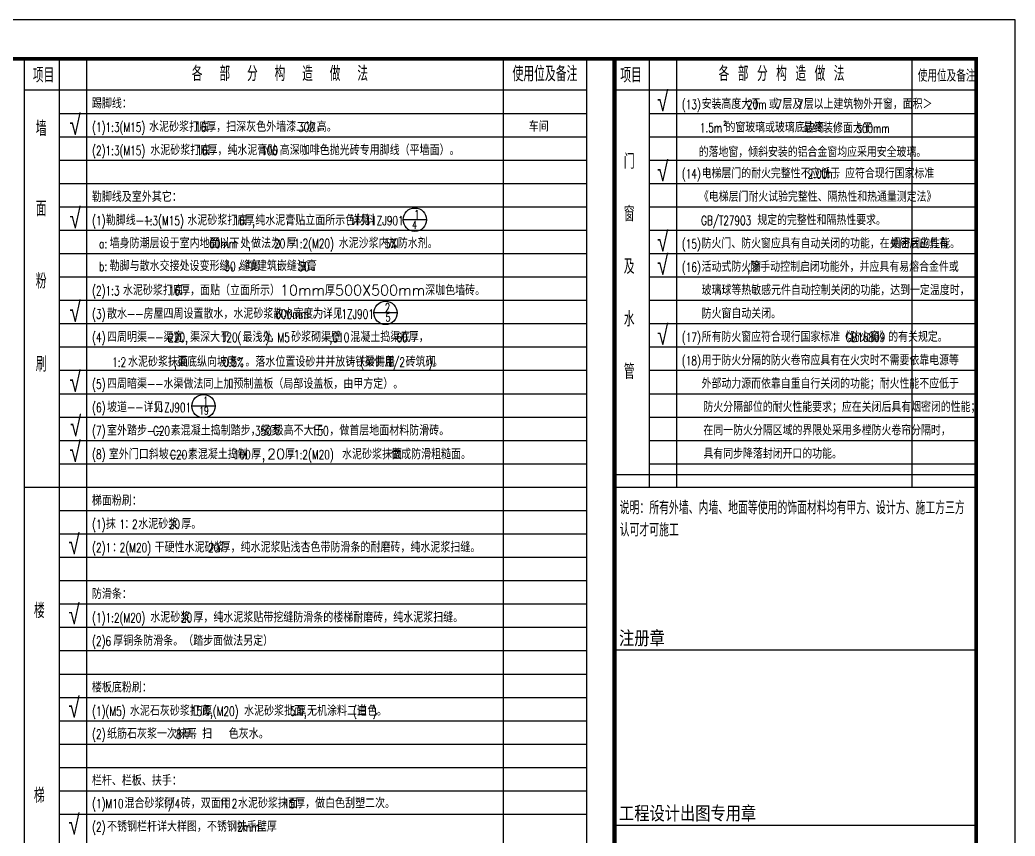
# Model space of a CAD drawing. Extents: x -1041549 to 749950, y -354245 to 17554.
# Drawn here: x -249514 to -223956, y -166301 to -145337 of the extents above; entities that cross this region are included whole.
import ezdxf

# ---------------------------------------------------------------- set-up
doc = ezdxf.new("R2010")
doc.units = 0
doc.header["$LTSCALE"] = 1000
doc.header["$MEASUREMENT"] = 0
for name, color, linetype in [('14', 1, 'Continuous'), ('DIM_IDEN', 3, 'Continuous'), ('PUB_TEXT', 7, 'Continuous'), ('PUB_TITLE', 4, 'Continuous')]:
    doc.layers.add(name, color=color, linetype=linetype)
doc.styles.add('_TCH_DIM', font='SIMPLEX', dxfattribs={"bigfont": 'GBCBIG'})
doc.styles.add('_TCH_LABEL', font='COMPLEX', dxfattribs={"bigfont": 'GBCBIG'})
doc.styles.get("Standard").update_dxf_attribs({"font": 'gbenor.shx', "bigfont": 'gbcbig.shx'})
doc.styles.add('天正', font='SIMPLEX', dxfattribs={"width": 0.8, "bigfont": 'HZTXT'})
doc.styles.add('宋体', font='')
doc.styles.get('宋体').set_extended_font_data('宋体')

# ---------------------------------------------------------------- blocks, each defined once
blk = doc.blocks.new('A$Cd685cae3')
at = {"layer": '14'}
for p, q in [((14750, 40619), (14750, 619)), ((14750, 40619), (24050, 40619)), ((14750, 29939), (24050, 29939)), ((14750, 25439), (24050, 25439)), ((14750, 20939), (24050, 20939))]:
    blk.add_line(p, q, dxfattribs=at)
at = {"layer": '14', "style": '宋体', "width": 0.82}
for s, p in [('注册章', (14877, 25568)), ('工程设计出图专用章', (14877, 21068))]:
    blk.add_text(s, height=350, dxfattribs=at).set_placement(p)

msp = doc.modelspace()

# ---------------------------------------------------------------- linework, layer by layer
at = {"layer": 'DIM_IDEN'}
for p, q in [((-239072.3, -150468.6), (-239672.3, -150468.6)), ((-239824.1, -152864.1), (-240424.1, -152864.1)), ((-244498.9, -155257.9), (-245098.9, -155257.9))]:
    msp.add_line(p, q, dxfattribs=at)
for centre in [(-239372.3, -150468.6), (-240124.1, -152864.1), (-244798.9, -155257.9)]:
    msp.add_circle(centre, 300, dxfattribs=at)
at = {"layer": 'PUB_TITLE'}
for p, q in [((-234955.6, -186337.4), (-234955.6, -146337.4)), ((-248505.7, -147737.4), (-234955.6, -147737.4)), ((-248505.7, -148337.4), (-234955.6, -148337.4)), ((-248505.7, -148937.4), (-234955.6, -148937.4)), ((-248505.7, -149537.4), (-234955.6, -149537.4)), ((-248505.7, -150137.4), (-234955.6, -150137.4)), ((-248505.7, -150737.4), (-234955.6, -150737.4)), ((-248505.7, -151337.4), (-234955.6, -151337.4)), ((-248505.7, -151937.4), (-234955.6, -151937.4)), ((-248505.7, -152537.4), (-234955.6, -152537.4)), ((-248505.7, -153137.4), (-234955.6, -153137.4)), ((-248505.7, -153737.4), (-234955.6, -153737.4)), ((-248505.7, -154337.4), (-234955.6, -154337.4)), ((-248505.7, -154937.4), (-234955.6, -154937.4)), ((-248505.7, -155537.4), (-234955.6, -155537.4)), ((-248505.7, -156137.4), (-234955.6, -156137.4)), ((-248505.7, -156737.4), (-234955.6, -156737.4)), ((-249405.6, -157337.4), (-234955.6, -157337.4)), ((-248505.7, -157937.4), (-234955.6, -157937.4)), ((-248505.7, -158537.4), (-234955.6, -158537.4)), ((-248505.7, -159137.4), (-234955.6, -159137.4)), ((-248505.7, -159737.4), (-234955.6, -159737.4)), ((-248505.7, -160337.4), (-234955.6, -160337.4)), ((-248505.7, -160937.4), (-234955.6, -160937.4)), ((-248505.7, -161537.4), (-234955.6, -161537.4)), ((-248505.7, -162137.4), (-234955.6, -162137.4)), ((-248505.7, -162737.4), (-234955.6, -162737.4)), ((-248505.7, -163337.4), (-234955.6, -163337.4)), ((-248505.7, -163937.4), (-234955.6, -163937.4)), ((-248505.7, -164537.4), (-234955.6, -164537.4)), ((-248505.7, -165137.4), (-234955.6, -165137.4)), ((-248505.7, -165737.4), (-234955.6, -165737.4))]:
    msp.add_line(p, q, dxfattribs=at)
for points in [[(-283355.6, -187337.4), (-223955.6, -187337.4), (-223955.6, -145337.4), (-283355.6, -145337.4)], [(-249405.6, -186337.4), (-224955.8, -186337.4), (-224955.4, -146337.4), (-249405.7, -146337.4)]]:
    msp.add_lwpolyline(points, close=True, dxfattribs=at)
at = {"layer": 'PUB_TITLE', "const_width": 100}
msp.add_lwpolyline([(-280855.6, -186337.4), (-224955.6, -186337.4), (-224955.6, -146337.4), (-280855.6, -146337.4)], close=True, dxfattribs=at)
at = {"layer": 'PUB_TITLE'}
for points in [[(-249405.7, -146337.4), (-249405.7, -186337.4)], [(-248505.7, -146337.4), (-248505.7, -186337.4)], [(-247805.7, -146383.8), (-247805.7, -186337.4)], [(-237105.6, -146337.4), (-237105.6, -186337.4)], [(-234255.6, -146337.4), (-234255.6, -156177.5)], [(-233355.6, -146337.4), (-233355.6, -157337.4)], [(-232655.6, -146383.8), (-232655.6, -157337.4)], [(-226605.7, -146337.4), (-226605.7, -157337.4)], [(-249405.7, -147137.4), (-234955.6, -147137.4)], [(-249155.7, -147137.4), (-234955.6, -147137.4)], [(-248755.3, -147137.4), (-234955.6, -147137.4)], [(-234255.6, -147137.4), (-224955.6, -147137.4)], [(-233355.6, -147737.4), (-224955.6, -147737.4)], [(-233355.6, -148337.4), (-224955.6, -148337.4)], [(-233355.6, -148937.4), (-224955.6, -148937.4)], [(-233355.6, -149537.4), (-224955.6, -149537.4)], [(-233355.6, -150137.4), (-224955.6, -150137.4)], [(-233355.6, -150737.4), (-224955.6, -150737.4)], [(-233355.6, -151337.4), (-224955.6, -151337.4)], [(-233355.6, -151937.4), (-224955.6, -151937.4)], [(-233355.6, -152537.4), (-224955.6, -152537.4)], [(-233355.6, -153137.4), (-224955.6, -153137.4)], [(-233355.6, -153737.4), (-224955.6, -153737.4)], [(-233355.6, -154337.4), (-224955.6, -154337.4)], [(-233355.6, -154937.4), (-224955.6, -154937.4)], [(-233355.6, -155537.4), (-224955.6, -155537.4)], [(-233355.6, -156137.4), (-224955.6, -156137.4)], [(-233355.6, -156737.4), (-224955.6, -156737.4)], [(-234255.7, -157337.4), (-224955.6, -157337.4)]]:
    msp.add_lwpolyline(points, dxfattribs=at)
at = {"layer": 'PUB_TITLE', "const_width": 80}
msp.add_lwpolyline([(-234255.7, -186337.4), (-234255.7, -146337.4)], dxfattribs=at)
msp.add_lwpolyline([(-234255.7, -186337.4), (-234255.7, -146337.4)], dxfattribs=at)
at = {"layer": 'PUB_TITLE', "color": 1, "elevation": -24844.8}
msp.add_lwpolyline([(-234205.8, -146337.8), (-234205.8, -186337.5)], dxfattribs=at)

# ---------------------------------------------------------------- block references
at = {"color": 2}
msp.add_blockref('A$Cd685cae3', (-249005.3, -186956.4), dxfattribs=at)

# ---------------------------------------------------------------- texts
at = {"layer": 'PUB_TEXT', "color": 7, "style": '_TCH_LABEL', "width": 0.705882}
for s, height, p in [('1', 224.5, (-239388.1, -150444.5)), ('4', 205.3, (-239440.6, -150703.5)), ('2', 224.5, (-240140, -152840)), ('5', 205.3, (-240122.2, -153081.4)), ('1', 224.5, (-244814.8, -155233.8)), ('19', 205.27, (-244911.1, -155475.3))]:
    msp.add_text(s, height=height, dxfattribs=at).set_placement(p)
at = {"layer": 'PUB_TEXT'}
for s, height, p in [('说明：所有外墙、内墙、地面等使用的饰面材料均有甲方、设计方、施工方三方', 337.589, (-234110.4, -158035.4)), ('认可才可施工', 337.59, (-234110.4, -158606.1))]:
    msp.add_text(s, height=height, dxfattribs=at).set_placement(p)
at = {"layer": 'PUB_TITLE', "style": '_TCH_DIM'}
for s, height, p in [('项目', 382.08, (-249182.2, -146947.2)), ('各', 382.1, (-245098.2, -146908.9)), ('部', 382.1, (-244390, -146908.9)), ('分', 382.1, (-243681.8, -146908.9)), ('构', 382.1, (-242973.6, -146908.9)), ('造', 382.1, (-242265.3, -146908.9)), ('做', 382.1, (-241557.1, -146908.9)), ('法', 382.1, (-240848.9, -146908.9)), ('使用位及备注', 385.82, (-236863.7, -146916.1)), ('项目', 382.08, (-234093.9, -146947.2)), ('各', 382.1, (-231571.3, -146908.9)), ('部', 382.1, (-231078.1, -146908.9)), ('分', 382.1, (-230584.9, -146908.9)), ('构', 382.1, (-230091.7, -146908.9)), ('造', 382.1, (-229598.6, -146908.9)), ('做', 382.1, (-229105.4, -146908.9)), ('法', 382.1, (-228612.2, -146908.9)), ('使用位及备注', 308.65, (-226454.8, -146924.7)), ('踢脚线：', 270.07, (-247665.7, -147612.4)), ('安装高度大于', 267.46, (-232005.2, -147626.1)), ('或', 267.5, (-230282.5, -147626.1)), ('层及', 267.46, (-229929.4, -147626.1)), ('层以上建筑物外开窗，面积＞', 267.457, (-229381.5, -147626.1)), ('墙', 385.8, (-249106.4, -148318.8)), ('水泥砂浆打底', 270.07, (-246196.5, -148212.4)), ('厚，扫深灰色外墙漆二次，', 270.071, (-244728.9, -148212.4)), ('高。', 270.07, (-241889.8, -148212.4)), ('车间', 270.07, (-236446.4, -148204.8)), ('的窗玻璃或玻璃底边离', 267.46, (-231392.9, -148226.1)), ('最终装修面大于', 267.46, (-229394.9, -148240)), ('水泥砂浆打底', 270.07, (-246164.5, -148812.4)), ('厚，纯水泥膏贴', 270.07, (-244696.9, -148812.4)), ('高深咖啡色抛光砖专用脚线（平墙面）。', 270.071, (-242840.8, -148812.4)), ('门', 385.8, (-234004.5, -149162.4)), ('的落地窗，倾斜安装的铝合金窗均应采用安全玻璃。', 267.457, (-232081.3, -148860)), ('电梯层门的耐火完整性不应低于', 267.457, (-232005.5, -149407.8)), ('，应符合现行国家标准', 267.46, (-228574.7, -149407.8)), ('勒脚线及室外其它：', 270.07, (-247665.7, -150012.4)), ('《电梯层门耐火试验完整性、隔热性和热通量测定法》', 267.457, (-232074.7, -150007.8)), ('面', 385.8, (-249106.4, -150379.1)), ('窗', 385.8, (-234004.5, -150512.4)), ('勒脚线——', 270.07, (-247308.5, -150612.4)), ('水泥砂浆打底', 270.07, (-245213.5, -150612.4)), ('厚', 270.1, (-243745.9, -150612.4)), ('纯水泥膏贴立面所示色材料', 270.071, (-243469.4, -150612.4)), ('详见', 270.07, (-241030.2, -150612.4)), ('规定的完整性和隔热性要求。', 267.457, (-230576.9, -150607.8)), ('墙身防潮层设于室内地面以下', 270.071, (-247209.3, -151202.4)), ('处', 270.1, (-243853.6, -151202.4)), ('做法为', 270.07, (-243577, -151202.4)), ('厚', 270.1, (-242667.2, -151202.4)), ('水泥沙浆内加', 270.07, (-241326.6, -151202.4)), ('防水剂。', 270.07, (-239811, -151202.4)), ('防火门、防火窗应具有自动关闭的功能，在关闭后应具有', 267.457, (-232005.5, -151207.8)), ('烟密闭的性能。', 268.29, (-227155.6, -151207.8)), ('勒脚与散水交接处设变形缝，缝宽', 270.071, (-247209.3, -151787.4)), ('，填建筑嵌缝油膏', 270.07, (-243940.4, -151787.4)), ('及', 385.8, (-234004.5, -151862.4)), ('活动式防火窗', 268.29, (-232005.5, -151807.8)), ('除手动控制启闭功能外，并应具有易熔合金件或', 268.285, (-230754.3, -151807.8)), ('粉', 385.8, (-249106.4, -152238.2)), ('。', 270.1, (-242047.6, -151787.4)), ('水泥砂浆打底', 270.07, (-246868.5, -152412.4)), ('厚，面贴（立面所示）10mm厚500X500mm深咖色墙砖。', 270.071, (-245400.9, -152412.4)), ('玻璃球等热敏感元件自动控制关闭的功能，达到一定温度时，', 268.285, (-232005.5, -152407.8)), ('散水——房屋四周设置散水，水泥砂浆散水宽度为', 270.071, (-247276.5, -153012.4)), ('。详见', 270.07, (-241991.4, -153012.4)), ('水', 385.8, (-234004.5, -153212.4)), ('防火窗自动关闭。', 268.29, (-232005.5, -153007.8)), ('四周明渠——渠宽', 270.07, (-247276.3, -153612.4)), ('渠深大于', 270.07, (-245143.6, -153612.4)), ('最浅处', 270.07, (-243797.2, -153612.4)), ('砂浆砌渠壁', 270.07, (-242546.8, -153612.4)), ('混凝土捣渠底', 270.07, (-241027.8, -153612.4)), ('厚，', 270.07, (-239528.2, -153612.4)), ('所有防火窗应符合现行国家标准《防火窗》', 267.457, (-232005.5, -153607.8)), ('的有关规定。', 267.46, (-227213, -153607.8)), ('，', 270.1, (-243095.4, -153612.4)), ('刷', 385.8, (-249106.4, -154373)), ('水泥砂浆抹面', 270.07, (-246737.8, -154246.7)), ('渠底纵向坡度', 270.07, (-245478.2, -154246.7)), ('。落水位置设砂井并放铸铁砂井盖', 270.071, (-243722.7, -154246.7)), ('渠侧用', 270.07, (-240661.7, -154246.7)), ('砖筑砌', 270.07, (-239607.9, -154246.7)), ('用于防火分隔的防火卷帘应具有在火灾时不需要依靠电源等', 267.457, (-232005.5, -154207.8)), ('。', 270.1, (-238906.1, -154246.7)), ('管', 385.8, (-234004.5, -154562.4)), ('四周暗渠——水渠做法同上加预制盖板（局部设盖板，由甲方定）。', 270.071, (-247276.5, -154812.4)), ('外部动力源而依靠自重自行关闭的功能；耐火性能不应低于', 267.457, (-232005.5, -154807.8)), ('坡道——详见', 270.07, (-247276.5, -155412.4)), ('防火分隔部位的耐火性能要求；应在关闭后具有烟密闭的性能；', 267.457, (-231960.5, -155407.8)), ('室外踏步——', 270.07, (-247276.5, -156012.4)), ('素混凝土捣制踏步，级宽', 270.071, (-245640.9, -156012.4)), ('级高不大于', 270.07, (-242998.4, -156012.4)), ('，做首层地面材料防滑砖。', 270.071, (-241567.4, -156012.4)), ('在同一防火分隔区域的界限处采用多樘防火卷帘分隔时，', 267.457, (-231960.5, -156007.8)), ('室外门口斜坡——', 270.07, (-247230.3, -156622.2)), ('素混凝土捣制', 270.07, (-245201.5, -156622.2)), ('厚,', 270.07, (-243573.9, -156622.2)), ('20厚', 270.07, (-243168.4, -156622.2)), ('水泥砂浆抹面', 270.07, (-241240.8, -156622.2)), ('做成防滑粗糙面。', 270.07, (-239981.3, -156622.2)), ('具有同步降落封闭开口的功能。', 267.457, (-231960.5, -156607.8)), ('梯面粉刷：', 270.07, (-247665.7, -157812.4)), ('抹', 270.1, (-247308.5, -158412.4)), ('：', 270.1, (-246831.9, -158412.4)), ('水泥砂浆', 270.07, (-246475.3, -158412.4)), ('厚。', 270.07, (-245368.9, -158412.4)), ('干硬性水泥砂浆', 270.07, (-246055.9, -159012.4)), ('厚，纯水泥浆贴浅杏色带防滑条的耐磨砖，纯水泥浆扫缝。', 270.071, (-244359.7, -159012.4)), ('：', 270.1, (-247148.5, -159012.4)), ('防滑条：', 270.07, (-247665.7, -160212.4)), ('楼', 385.8, (-249154.5, -160703.6)), ('水泥砂浆', 270.07, (-246164.5, -160812.4)), ('厚，纯水泥浆贴带挖缝防滑条的楼梯耐磨砖，纯水泥浆扫缝。', 270.071, (-245058.1, -160812.4)), ('厚铜条防滑条。（踏步面做法另定）', 270.071, (-247116.5, -161412.4)), ('楼板底粉刷：', 270.07, (-247665.7, -162612.4)), ('水泥石灰砂浆打底', 270.07, (-246689.3, -163212.4)), ('厚', 270.1, (-244828.5, -163212.4)), ('水泥砂浆批面', 270.07, (-243757.2, -163212.4)), ('厚', 270.1, (-242417.6, -163212.4)), ('无机涂料二道', 270.07, (-242141, -163212.4)), ('白色', 270.07, (-240849.4, -163212.4)), ('。', 270.1, (-240344.2, -163212.4)), ('纸筋石灰浆一次抹平', 270.07, (-247276.5, -163801.6)), ('厚，扫', 270.07, (-245347.1, -163801.6)), ('色灰水。', 270.07, (-244149.4, -163801.6)), ('栏杆、栏板、扶手：', 270.07, (-247665.7, -165003.7)), ('梯', 385.8, (-249154.5, -165453.6)), ('混合砂浆砌', 270.07, (-246828.5, -165586.3)), ('砖，双面用', 270.07, (-245381.5, -165586.3)), ('：', 270.1, (-244270.5, -165586.3)), ('水泥砂浆抹面', 270.07, (-243913.9, -165586.3)), ('厚，做白色刮塑二次。', 270.07, (-242446.4, -165586.3)), ('不锈钢栏杆详大样图，不锈钢扶手壁厚', 270.071, (-247276.5, -166184.7)), ('。', 270.1, (-243294.4, -166184.7))]:
    msp.add_text(s, height=height, dxfattribs=at).set_placement(p)
at = {"layer": 'PUB_TITLE'}
for s, height, style, width, p in [('√', 495.2, '天正', 0.8, (-233146.7, -147682.1)), ('(13)', 235.7, '_TCH_DIM', 0.705882, (-232512.3, -147626.1)), ('20m', 235.7, '_TCH_DIM', 0.705882, (-230837.1, -147626.1)), ('7', 235.7, '_TCH_DIM', 0.705882, (-230087.8, -147626.1)), ('7', 235.7, '_TCH_DIM', 0.705882, (-229540, -147626.1)), ('√', 500, '天正', 0.8, (-248237.7, -148287.4)), ('(1)1:3(M15)', 238, '_TCH_DIM', 0.705882, (-247660.5, -148212.4)), ('16', 238, '_TCH_DIM', 0.705882, (-245016.9, -148212.4)), ('300', 238, '_TCH_DIM', 0.705882, (-242369.8, -148212.4)), ('2', 117.8, '_TCH_DIM', 0.705882, (-231448.4, -148052.8)), ('1.5m', 235.7, '_TCH_DIM', 0.705882, (-232050.5, -148226.1)), ('500mm', 235.7, '_TCH_DIM', 0.705882, (-228032, -148240)), ('(2)1:3(M15)', 238, '_TCH_DIM', 0.705882, (-247660.5, -148812.4)), ('16', 238, '_TCH_DIM', 0.705882, (-244984.9, -148812.4)), ('100', 238, '_TCH_DIM', 0.705882, (-243320.8, -148812.4)), ('√', 495.2, '天正', 0.8, (-233146.7, -149482.1)), ('(14)', 235.7, '_TCH_DIM', 0.705882, (-232512.6, -149407.8)), ('2.00h', 235.7, '_TCH_DIM', 0.705882, (-229279.8, -149407.8)), ('√', 500, '天正', 0.8, (-248237.7, -150687.4)), ('(1)', 238, '_TCH_DIM', 0.705882, (-247660.5, -150612.4)), ('1:3(M15)', 238, '_TCH_DIM', 0.705882, (-246325.5, -150612.4)), ('16', 238, '_TCH_DIM', 0.705882, (-244033.9, -150612.4)), ('11ZJ901', 238, '_TCH_DIM', 0.705882, (-240637, -150612.4)), ('GB/T27903', 235.7, '_TCH_DIM', 0.705882, (-232018.8, -150607.8)), (',', 238, '_TCH_DIM', 0.705882, (-243549.4, -150612.4)), ('.', 238, '_TCH_DIM', 0.705882, (-241110.2, -150612.4)), ('√', 495.2, '天正', 0.8, (-233146.7, -151282.1)), ('a:', 238, '_TCH_DIM', 0.705882, (-247481.3, -151202.4)), ('60mm', 238, '_TCH_DIM', 0.705882, (-244653.6, -151202.4)), ('20', 238, '_TCH_DIM', 0.705882, (-242987.2, -151202.4)), ('1:2(M20)', 238, '_TCH_DIM', 0.705882, (-242470.6, -151202.4)), ('5%', 238, '_TCH_DIM', 0.705882, (-240147, -151202.4)), ('(15)', 235.7, '_TCH_DIM', 0.705882, (-232512.6, -151207.8)), (',', 238, '_TCH_DIM', 0.705882, (-243657, -151202.4)), ('b:', 238, '_TCH_DIM', 0.705882, (-247481.3, -151787.4)), ('30', 238, '_TCH_DIM', 0.705882, (-244260.4, -151787.4)), ('50', 238, '_TCH_DIM', 0.705882, (-242367.6, -151787.4)), ('√', 495.2, '天正', 0.8, (-233146.7, -151882.1)), ('(16)', 235.7, '_TCH_DIM', 0.705882, (-232512.6, -151807.8)), (',', 236.4, '_TCH_DIM', 0.705882, (-230833.7, -151807.8)), ('(2)1:3', 238, '_TCH_DIM', 0.705882, (-247660.5, -152412.4)), ('16', 238, '_TCH_DIM', 0.705882, (-245688.9, -152412.4)), ('√', 500, '天正', 0.8, (-248237.7, -153087.4)), ('(3)', 238, '_TCH_DIM', 0.705882, (-247660.5, -153012.4)), ('600mm', 238, '_TCH_DIM', 0.705882, (-242951.4, -153012.4)), ('11ZJ901', 238, '_TCH_DIM', 0.705882, (-241401.6, -153012.4)), ('(4)', 238, '_TCH_DIM', 0.705882, (-247660.3, -153612.4)), ('120(', 238, '_TCH_DIM', 0.705882, (-244357.2, -153612.4)), (')', 238, '_TCH_DIM', 0.705882, (-243207.4, -153612.4)), ('√', 495.2, '天正', 0.8, (-233146.7, -153682.1)), ('(17)', 235.7, '_TCH_DIM', 0.705882, (-232512.6, -153607.8)), ('220,', 238, '_TCH_DIM', 0.705882, (-245703.6, -153612.4)), ('M5', 238, '_TCH_DIM', 0.705882, (-242898.8, -153612.4)), (',C10', 238, '_TCH_DIM', 0.705882, (-241563.8, -153612.4)), ('60', 238, '_TCH_DIM', 0.705882, (-239848.2, -153612.4)), ('GB16809', 235.7, '_TCH_DIM', 0.705882, (-228306.3, -153607.8)), ('1:2', 238, '_TCH_DIM', 0.705882, (-247145.8, -154246.7)), ('0.5%', 238, '_TCH_DIM', 0.705882, (-244298.7, -154246.7)), ('(', 238, '_TCH_DIM', 0.705882, (-240773.7, -154246.7)), ('1/2', 238, '_TCH_DIM', 0.705882, (-240071.9, -154246.7)), (')', 238, '_TCH_DIM', 0.705882, (-239018.1, -154246.7)), ('(18)', 235.7, '_TCH_DIM', 0.705882, (-232512.6, -154207.8)), ('√', 500, '天正', 0.8, (-248237.7, -154887.4)), (',', 238, '_TCH_DIM', 0.705882, (-245558.2, -154246.7)), ('(5)', 238, '_TCH_DIM', 0.705882, (-247660.5, -154812.4)), ('(6)', 238, '_TCH_DIM', 0.705882, (-247660.5, -155412.4)), ('11ZJ901', 238, '_TCH_DIM', 0.705882, (-246096.9, -155412.4)), ('√', 500, '天正', 0.8, (-248227.7, -156026.9)), ('(7)', 238, '_TCH_DIM', 0.705882, (-247660.5, -156012.4)), ('C20', 238, '_TCH_DIM', 0.705882, (-246096.9, -156012.4)), ('350', 238, '_TCH_DIM', 0.705882, (-243478.4, -156012.4)), ('150', 238, '_TCH_DIM', 0.705882, (-242015.4, -156012.4)), ('√', 500, '天正', 0.8, (-248237.7, -156687.4)), ('(8)', 238, '_TCH_DIM', 0.705882, (-247660.5, -156612.4)), ('C20', 238, '_TCH_DIM', 0.705882, (-245657.5, -156622.2)), ('100', 238, '_TCH_DIM', 0.705882, (-244021.9, -156622.2)), ('1:2(M20)', 238, '_TCH_DIM', 0.705882, (-242476.3, -156622.2)), ('(1)', 238, '_TCH_DIM', 0.705882, (-247660.5, -158412.4)), ('1', 238, '_TCH_DIM', 0.705882, (-246959.9, -158412.4)), ('2', 238, '_TCH_DIM', 0.705882, (-246635.3, -158412.4)), ('20', 238, '_TCH_DIM', 0.705882, (-245688.9, -158412.4)), ('√', 495.2, '天正', 0.8, (-248263.1, -159056)), ('(2)1', 238, '_TCH_DIM', 0.705882, (-247660.5, -159012.4)), ('2(M20)', 238, '_TCH_DIM', 0.705882, (-246951.9, -159012.4)), ('20', 238, '_TCH_DIM', 0.705882, (-244679.7, -159012.4)), ('√', 495.2, '天正', 0.8, (-248263.1, -160856)), ('(1)1:2(M20)', 238, '_TCH_DIM', 0.705882, (-247660.5, -160812.4)), ('20', 238, '_TCH_DIM', 0.705882, (-245378.1, -160812.4)), ('(2)6', 238, '_TCH_DIM', 0.705882, (-247660.5, -161412.4)), ('√', 495.2, '天正', 0.8, (-248263.1, -163256)), ('(1)(M5)', 238, '_TCH_DIM', 0.705882, (-247660.5, -163212.4)), ('15', 238, '_TCH_DIM', 0.705882, (-245116.5, -163212.4)), (',(M20)', 238, '_TCH_DIM', 0.705882, (-244631.9, -163212.4)), ('5', 238, '_TCH_DIM', 0.705882, (-242577.6, -163212.4)), ('(', 238, '_TCH_DIM', 0.705882, (-240961.4, -163212.4)), (')', 238, '_TCH_DIM', 0.705882, (-240456.2, -163212.4)), (',', 238, '_TCH_DIM', 0.705882, (-242221, -163212.4)), ('(2)', 238, '_TCH_DIM', 0.705882, (-247660.5, -163801.6)), ('8', 238, '_TCH_DIM', 0.705882, (-245507.1, -163801.6)), ('(1)M10', 238, '_TCH_DIM', 0.705882, (-247660.5, -165586.3)), ('1/4', 238, '_TCH_DIM', 0.705882, (-245845.5, -165586.3)), ('1', 238, '_TCH_DIM', 0.705882, (-244398.5, -165586.3)), ('2', 238, '_TCH_DIM', 0.705882, (-244073.9, -165586.3)), ('15', 238, '_TCH_DIM', 0.705882, (-242734.4, -165586.3)), ('√', 495.2, '天正', 0.8, (-248263.1, -166256)), ('(2)', 238, '_TCH_DIM', 0.705882, (-247660.5, -166184.7)), ('2mm', 238, '_TCH_DIM', 0.705882, (-243934.4, -166184.7))]:
    msp.add_text(s, height=height, dxfattribs=dict(at, style=style, width=width)).set_placement(p)

doc.saveas('drawing.dxf')
